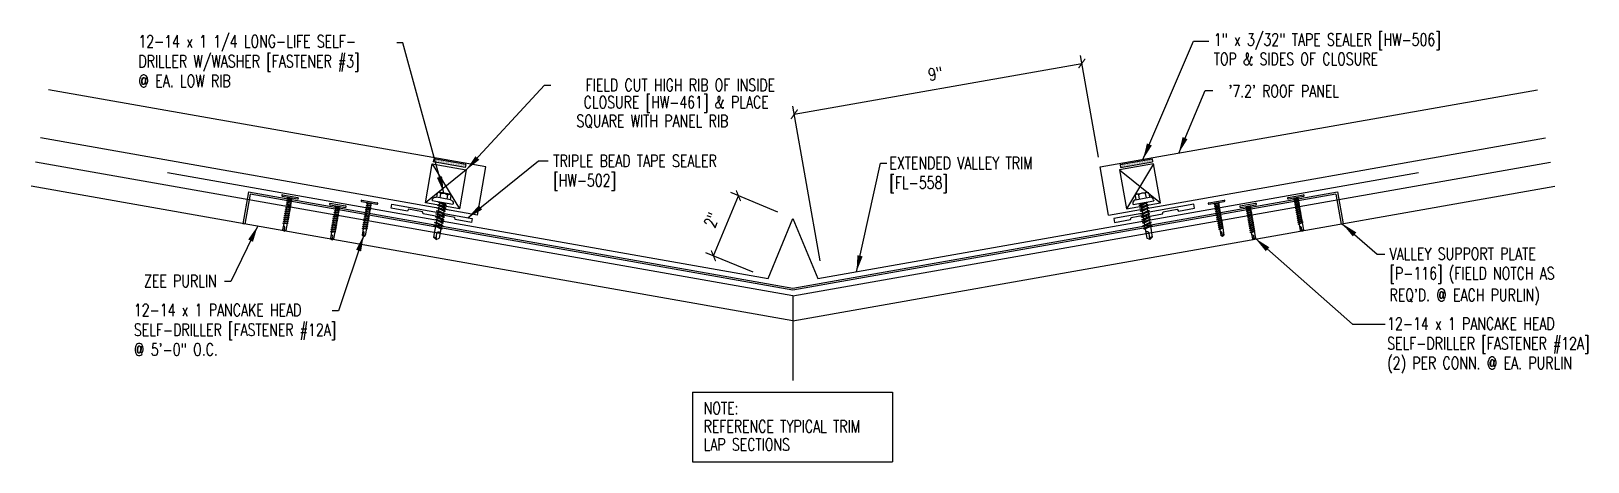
# Model space of a CAD drawing. Header units: inches. Extents: x -2 to 45.9, y 23.5 to 36.7.
import ezdxf
from ezdxf.enums import TextEntityAlignment as Align

# ---------------------------------------------------------------- set-up
doc = ezdxf.new("R2010")
doc.units = ezdxf.units.IN
doc.header["$MEASUREMENT"] = 0
for name, color, linetype in [('CLOSURE', 3, 'Continuous'), ('DIM', 2, 'Continuous'), ('FASTENER', 9, 'Continuous'), ('PANEL', 11, 'Continuous'), ('PURLIN', 1, 'Continuous'), ('SEALANT', 8, 'Continuous'), ('STLA', 12, 'Continuous'), ('TAPE', 8, 'Continuous'), ('TEXT', 2, 'Continuous'), ('TRIM', 6, 'Continuous')]:
    doc.layers.add(name, color=color, linetype=linetype)
doc.styles.add('TEXT', font='SIMPLEX', dxfattribs={"width": 0.75, "height": 6})
doc.styles.add('TEXT1', font='ROMANS.shx', dxfattribs={"width": 0.75, "height": 0.375})
doc.dimstyles.new('DETAIL', dxfattribs={"dimscale": 4, "dimtxt": 0.375, "dimasz": 0.0625, "dimexe": 0.0625, "dimexo": 0.125, "dimgap": 0.0625, "dimtad": 1, "dimdec": 4, "dimzin": 3, "dimdsep": 46, "dimlunit": 4, "dimtxsty": 'TEXT1', "dimblk": 'ARCHTICK', "dimcen": 0.0625, "dimclrd": 7, "dimclre": 7, "dimclrt": 2, "dimadec": 0, "dimazin": 0, "dimtfac": 0.59375, "dimtdec": 4, "dimtmove": 0, "dimatfit": 3, "dimfxl": 0, "dimfrac": 2, "dimtolj": 1, "dimtzin": 3, "dimarcsym": 0})
doc.dimstyles.new('DETAIL$7', dxfattribs={"dimscale": 4, "dimtxt": 6, "dimasz": 0.125, "dimexe": 0.0625, "dimexo": 0.125, "dimgap": 0.0625, "dimtad": 1, "dimdec": 5, "dimzin": 3, "dimdsep": 46, "dimlunit": 4, "dimtxsty": 'TEXT', "dimblk": 'ARCHTICK', "dimcen": 0.0625, "dimclrd": 7, "dimclre": 7, "dimclrt": 2, "dimadec": 0, "dimazin": 0, "dimtfac": 0.666667, "dimtdec": 5, "dimtmove": 0, "dimatfit": 3, "dimfxl": 0, "dimfrac": 2, "dimtolj": 1, "dimtzin": 3, "dimarcsym": 0})

# ---------------------------------------------------------------- blocks, each defined once
blk = doc.blocks.new('_ArchTick')
at = {"color": 0, "linetype": 'ByBlock', "const_width": 0.15}
blk.add_lwpolyline([(-0.5, -0.5), (0.5, 0.5)], dxfattribs=at)
blk = doc.blocks.new('*D5')
at = {"layer": 'DEFPOINTS', "color": 0}
for p in [(30.307, 35.727), (30.901, 32.36), (22.347, 29.17)]:
    blk.add_point(p, dxfattribs=at)
at = {"layer": 'DIM', "color": 7, "lineweight": -2}
for p, q in [((30.814, 32.852), (30.264, 35.973)), ((21.466, 34.167), (30.307, 35.727)), ((22.26, 29.662), (21.422, 34.414))]:
    blk.add_line(p, q, dxfattribs=at)
at = {"layer": 'DIM', "color": 7, "lineweight": -2, "xscale": 0.25, "yscale": 0.25, "zscale": 0.25}
for p, rotation in [((30.307, 35.727), 9.999999999998792), ((21.466, 34.167), 189.9999999999988)]:
    blk.add_blockref('_ArchTick', p, dxfattribs=dict(at, rotation=rotation))
at = {"layer": 'DIM', "color": 2, "insert": (25.804, 35.413), "char_height": 0.375, "attachment_point": 5, "rotation": 10, "style": 'TEXT1'}
blk.add_mtext('\\A1;9"', dxfattribs=at)
blk = doc.blocks.new('MB_TRTAP')
blk.add_lwpolyline([(-1.25, 0), (-0.74825, 0), (-0.71875, 0.0625), (-0.28125, 0.0625), (-0.25, 0), (0.25, 0), (0.28125, 0.0625), (0.71875, 0.0625), (0.74825, 0), (1.25, 0), (1.25, 0.125), (-1.25, 0.125)], close=True)
blk = doc.blocks.new('sd3')
at = {"layer": 'FASTENER'}
for p, q in [((-0.24, 0.082), (0.24, 0.082)), ((-0.24, 0.037), (0.24, 0.037)), ((-0.078, 0.008), (0.023, 0.037)), ((-0.058, -0.003), (-0.078, 0.008)), ((-0.058, -0.003), (0.08, 0.036)), ((-0.048, 0.037), (-0.048, 0.017)), ((0.05, 0.027), (0.05, -0.016)), ((-0.078, -0.052), (0.06, -0.013)), ((-0.058, -0.064), (-0.078, -0.052)), ((-0.078, -0.112), (0.06, -0.073)), ((-0.058, -0.124), (-0.078, -0.112)), ((-0.078, -0.172), (0.06, -0.133)), ((-0.058, -0.184), (-0.078, -0.172)), ((-0.078, -0.232), (0.06, -0.193)), ((-0.058, -0.244), (-0.078, -0.232)), ((-0.078, -0.292), (0.06, -0.253)), ((-0.058, -0.304), (-0.078, -0.292)), ((-0.078, -0.353), (0.06, -0.313)), ((-0.058, -0.364), (-0.078, -0.353)), ((-0.078, -0.413), (0.06, -0.373)), ((-0.058, -0.424), (-0.078, -0.413)), ((-0.078, -0.473), (0.06, -0.433)), ((-0.058, -0.484), (-0.078, -0.473)), ((-0.058, -0.064), (0.08, -0.024)), ((-0.058, -0.124), (0.08, -0.084)), ((-0.058, -0.184), (0.08, -0.144)), ((-0.058, -0.244), (0.08, -0.204)), ((-0.058, -0.304), (0.08, -0.264)), ((-0.058, -0.364), (0.08, -0.325)), ((-0.058, -0.424), (0.08, -0.385)), ((-0.058, -0.484), (0.08, -0.445)), ((-0.048, -0.001), (-0.048, -0.044)), ((-0.048, -0.061), (-0.048, -0.104)), ((-0.048, -0.121), (-0.048, -0.164)), ((-0.048, -0.181), (-0.048, -0.224)), ((-0.048, -0.241), (-0.048, -0.284)), ((-0.048, -0.301), (-0.048, -0.344)), ((-0.048, -0.361), (-0.048, -0.404)), ((-0.048, -0.421), (-0.048, -0.464)), ((0.05, -0.033), (0.05, -0.076)), ((0.05, -0.093), (0.05, -0.136)), ((0.05, -0.153), (0.05, -0.196)), ((0.05, -0.213), (0.05, -0.256)), ((0.05, -0.273), (0.05, -0.316)), ((0.05, -0.333), (0.05, -0.376)), ((0.05, -0.393), (0.05, -0.436)), ((0.05, -0.453), (0.05, -0.496)), ((0.08, -0.024), (0.06, -0.013)), ((0.08, -0.084), (0.06, -0.073)), ((0.08, -0.144), (0.06, -0.133)), ((0.08, -0.204), (0.06, -0.193)), ((0.08, -0.264), (0.06, -0.253)), ((0.08, -0.325), (0.06, -0.313)), ((0.08, -0.385), (0.06, -0.373)), ((0.08, -0.445), (0.06, -0.433)), ((-0.078, -0.533), (0.06, -0.493)), ((-0.058, -0.544), (-0.078, -0.533)), ((-0.078, -0.593), (0.06, -0.553)), ((-0.058, -0.604), (-0.078, -0.593)), ((-0.078, -0.653), (0.06, -0.614)), ((-0.058, -0.664), (-0.078, -0.653)), ((-0.078, -0.713), (0.06, -0.674)), ((-0.058, -0.724), (-0.078, -0.713)), ((-0.078, -0.773), (0.06, -0.734)), ((-0.058, -0.785), (-0.078, -0.773)), ((-0.058, -0.544), (0.08, -0.505)), ((-0.058, -0.604), (0.08, -0.565)), ((-0.058, -0.664), (0.08, -0.625)), ((-0.058, -0.724), (0.08, -0.685)), ((-0.058, -0.785), (0.08, -0.745)), ((-0.048, -0.481), (-0.048, -0.524)), ((-0.048, -0.541), (-0.048, -0.584)), ((-0.048, -0.601), (-0.048, -0.644)), ((-0.048, -0.662), (-0.048, -0.704)), ((-0.048, -0.722), (-0.048, -0.765)), ((-0.048, -0.782), (-0.048, -0.977)), ((0, -1.003), (0.009, -0.896)), ((0.05, -0.513), (0.05, -0.556)), ((0.05, -0.573), (0.05, -0.616)), ((0.05, -0.634), (0.05, -0.676)), ((0.05, -0.694), (0.05, -0.737)), ((0.05, -0.754), (0.05, -0.977)), ((0.08, -0.505), (0.06, -0.493)), ((0.08, -0.565), (0.06, -0.553)), ((0.08, -0.625), (0.06, -0.614)), ((0.08, -0.685), (0.06, -0.674)), ((0.08, -0.745), (0.06, -0.734)), ((0.001, -1.011), (-0.048, -0.977)), ((0.001, -1.011), (0.05, -0.977))]:
    blk.add_line(p, q, dxfattribs=at)
for centre, radius, start, end in [((-0.238, 0.06), 0.0227, 94.6639, 265.3361), ((0.238, 0.06), 0.0227, 274.6639, 85.3361), ((-0.025, -0.903), 0.0349, 11.1445, 130.906), ((0.032, -1.003), 0.032, 55.4585, 194.8454)]:
    blk.add_arc(centre, radius, start, end, dxfattribs=at)
blk = doc.blocks.new('FD-F12a')
at = {"layer": 'TEXT', "style": 'TEXT1', "width": 0.75}
for s, p in [('12-14 x 1 PANCAKE HEAD', (0.005, -0.041)), ('SELF-DRILLER [FASTENER #12A]', (0.005, -0.193))]:
    blk.add_text(s, height=0.09375, dxfattribs=at).set_placement(p)
blk.add_attdef('(QUANTITY)', (0.005, -0.344), '', height=0.0938, dxfattribs=at)
at = {"layer": 'TEXT', "style": 'TEXT1', "flags": 1}
for tag, p in [('Color', (0.055, -0.519)), ('Calc', (0.055, -0.519)), ('Opt1', (0.055, -0.519)), ('Opt2', (0.055, -0.519)), ('Opt3', (0.055, -0.519)), ('Description', (0.055, -0.519)), ('Multiple', (0.055, -0.519)), ('Part', (0.055, -0.519)), ('Spare1', (0.055, -0.707)), ('Spare2', (0.055, -0.707)), ('Spare3', (0.055, -0.707)), ('Spare4', (0.055, -0.707)), ('Spare5', (0.055, -0.707)), ('Spare6', (0.055, -0.707)), ('Spare7', (0.055, -0.707)), ('Spare8', (0.055, -0.707)), ('Spare9', (0.055, -0.707)), ('Spare10', (0.055, -0.707))]:
    blk.add_attdef(tag, p, '', height=0.0938, dxfattribs=at)
blk = doc.blocks.new('dsc-HW-502')
at = {"layer": 'TEXT', "style": 'TEXT1', "width": 0.75}
for s, p in [('TRIPLE BEAD TAPE SEALER', (0, 0)), ('[HW-502]', (0, -0.6))]:
    blk.add_text(s, height=0.375, dxfattribs=at).set_placement(p)
at = {"layer": 'TEXT', "style": 'TEXT1', "flags": 1}
for tag, p in [('COLOR', (0, -1.2)), ('CALC', (0, -1.2)), ('OPT1', (0, -1.2)), ('OPT2', (0, -1.2)), ('OPT3', (0, -1.2)), ('GAGE', (0, -1.2)), ('SHPLN', (0, -1.2)), ('PART', (0, -1.2)), ('DESCRIPTION', (0, -1.2)), ('MULTIPLE', (0, -1.2)), ('SPARE1', (0, -1.8)), ('SPARE2', (0, -1.8)), ('SPARE3', (0, -1.8)), ('SPARE4', (0, -1.8)), ('SPARE5', (0, -1.8)), ('SPARE6', (0, -1.8)), ('SPARE7', (0, -1.8)), ('SPARE8', (0, -1.8)), ('SPARE9', (0, -1.8)), ('SPARE10', (0, -1.8))]:
    blk.add_attdef(tag, p, '', height=0.375, dxfattribs=at)
blk = doc.blocks.new('*D6')
at = {"color": 7, "lineweight": -2}
for p, q in [((18.981, 29.818), (19.747, 31.666)), ((20.963, 31.162), (19.516, 31.761)), ((20.198, 29.314), (18.75, 29.913))]:
    blk.add_line(p, q, dxfattribs=at)
at = {"layer": 'DEFPOINTS', "color": 0}
for p in [(19.747, 31.666), (21.425, 30.97), (20.66, 29.122)]:
    blk.add_point(p, dxfattribs=at)
at = {"color": 7, "lineweight": -2, "xscale": 0.25, "yscale": 0.25, "zscale": 0.25}
for p, rotation in [((19.747, 31.666), 67.50000000000036), ((18.981, 29.818), 247.5000000000004)]:
    blk.add_blockref('_ArchTick', p, dxfattribs=dict(at, rotation=rotation))
at = {"color": 2, "insert": (18.927, 30.923), "char_height": 0.375, "attachment_point": 5, "rotation": 67.5, "style": 'TEXT1'}
blk.add_mtext('\\A1;2"', dxfattribs=at)
blk = doc.blocks.new('A$C4CD0181E')
at = {"layer": 'STLA'}
for p, q in [((-33.841, 12.94), (-34.014, 11.955)), ((-33.841, 12.94), (-17.099, 9.988)), ((-17.099, 9.988), (-0.357, 12.94)), ((-0.357, 12.94), (-0.184, 11.955)), ((-33.789, 12.867), (-33.952, 11.944)), ((-17.099, 9.924), (-33.789, 12.867)), ((-0.409, 12.867), (-17.099, 9.924)), ((-0.409, 12.867), (-0.246, 11.944)), ((-33.952, 11.944), (-34.014, 11.955)), ((-0.246, 11.944), (-0.184, 11.955))]:
    blk.add_line(p, q, dxfattribs=at)
blk = doc.blocks.new('A$C6938402A')
at = {"layer": 'TAPE'}
h = blk.add_hatch(dxfattribs=at)
h.set_pattern_fill('DOTS', color=256, scale=0.35, angle=270, style=0)
h.set_pattern_definition([(270, (-22.332364, -26.379487), (0.021875, -0.0109375), [0, -0.021875])])
h.paths.add_polyline_path([(-0.563, -0.04), (-0.547, -0.132), (0.438, 0.041), (0.422, 0.134)])
at = {"layer": 'SEALANT'}
for p, q in [((-0.563, -0.04), (0.422, 0.134)), ((-0.547, -0.132), (0.438, 0.041)), ((0.422, 0.134), (0.438, 0.041)), ((-0.563, -0.04), (-0.547, -0.132))]:
    blk.add_line(p, q, dxfattribs=at)
blk = doc.blocks.new('FD-F3')
at = {"layer": 'TEXT', "style": 'TEXT1', "width": 0.75}
for s, p in [('12-14 x 1 1/4 LONG-LIFE SELF-', (0.005, -0.041)), ('DRILLER W/WASHER [FASTENER #3]', (0.005, -0.193))]:
    blk.add_text(s, height=0.09375, dxfattribs=at).set_placement(p)
blk.add_attdef('(QUANTITY)', (0.005, -0.344), '', height=0.0938, dxfattribs=at)
blk = doc.blocks.new('A$C30686E82')
for p, q in [((-2.715, 0.761), (3.437, 0.761)), ((-2.715, 0.761), (-2.715, -1.379)), ((3.437, 0.761), (3.437, -1.379)), ((-2.715, -1.379), (3.437, -1.379))]:
    blk.add_line(p, q)
at = {"layer": 'TEXT', "style": 'TEXT1', "width": 0.75}
for s, p in [('NOTE:', (-2.368, 0.081)), ('REFERENCE TYPICAL TRIM', (-2.368, -0.477)), ('LAP SECTIONS', (-2.368, -1.035))]:
    blk.add_text(s, height=0.375, dxfattribs=at).set_placement(p)
blk = doc.blocks.new('fz2')
at = {"layer": 'FASTENER'}
for p, q in [((-0.324, 0.071), (-0.324, 0.037)), ((-0.324, 0.037), (0.324, 0.037)), ((-0.224, 0.171), (0.215, 0.171)), ((-0.215, 0.305), (-0.215, 0.171)), ((-0.161, 0.337), (0.161, 0.337)), ((-0.139, -0.016), (0.046, 0.037)), ((-0.107, 0.305), (-0.107, 0.171)), ((-0.104, -0.036), (0.139, 0.033)), ((-0.086, 0.037), (0.086, 0.037)), ((-0.086, 0.037), (-0.086, -0.001)), ((0.086, 0.037), (0.133, 0.037)), ((0.086, 0.018), (0.086, -0.042)), ((0.107, 0.305), (0.107, 0.171)), ((0.139, 0.033), (0.133, 0.037)), ((0.215, 0.305), (0.215, 0.171)), ((0.324, 0.071), (0.324, 0.037)), ((-0.104, -0.036), (-0.139, -0.016)), ((-0.139, -0.107), (0.104, -0.038)), ((-0.104, -0.127), (-0.139, -0.107)), ((-0.139, -0.198), (0.104, -0.128)), ((-0.104, -0.218), (-0.139, -0.198)), ((-0.139, -0.289), (0.104, -0.219)), ((-0.104, -0.309), (-0.139, -0.289)), ((-0.139, -0.38), (0.104, -0.31)), ((-0.104, -0.4), (-0.139, -0.38)), ((-0.139, -0.47), (0.104, -0.401)), ((-0.104, -0.491), (-0.139, -0.47)), ((-0.104, -0.127), (0.139, -0.058)), ((-0.104, -0.218), (0.139, -0.149)), ((-0.104, -0.309), (0.139, -0.239)), ((-0.104, -0.4), (0.139, -0.33)), ((-0.104, -0.491), (0.139, -0.421)), ((-0.086, -0.031), (-0.086, -0.092)), ((-0.086, -0.122), (-0.086, -0.183)), ((-0.086, -0.213), (-0.086, -0.274)), ((-0.086, -0.304), (-0.086, -0.364)), ((-0.086, -0.395), (-0.086, -0.455)), ((0.086, -0.073), (0.086, -0.133)), ((0.086, -0.164), (0.086, -0.224)), ((0.086, -0.255), (0.086, -0.315)), ((0.086, -0.345), (0.086, -0.406)), ((0.086, -0.436), (0.086, -0.497)), ((0.139, -0.058), (0.104, -0.038)), ((0.139, -0.149), (0.104, -0.128)), ((0.139, -0.239), (0.104, -0.219)), ((0.139, -0.33), (0.104, -0.31)), ((0.139, -0.421), (0.104, -0.401)), ((-0.139, -0.561), (0.104, -0.492)), ((-0.104, -0.581), (-0.139, -0.561)), ((-0.139, -0.652), (0.104, -0.583)), ((-0.104, -0.672), (-0.139, -0.652)), ((-0.139, -0.743), (0.104, -0.674)), ((-0.104, -0.763), (-0.139, -0.743)), ((-0.104, -0.581), (0.139, -0.512)), ((-0.104, -0.672), (0.139, -0.603)), ((-0.104, -0.763), (0.139, -0.694)), ((-0.086, -0.486), (-0.086, -0.546)), ((-0.086, -0.577), (-0.086, -0.637)), ((-0.086, -0.667), (-0.086, -0.728)), ((-0.086, -0.758), (-0.086, -1.05)), ((-0.002, -1.095), (0.014, -0.909)), ((0.086, -0.527), (0.086, -0.588)), ((0.086, -0.618), (0.086, -0.679)), ((0.086, -0.709), (0.086, -1.05)), ((0.139, -0.512), (0.104, -0.492)), ((0.139, -0.603), (0.104, -0.583)), ((0.139, -0.694), (0.104, -0.674)), ((0, -1.111), (-0.086, -1.05)), ((0, -1.111), (0.086, -1.05))]:
    blk.add_line(p, q, dxfattribs=at)
for centre, radius, start, end in [((-0.224, 0.071), 0.1, 90, 180), ((-0.161, 0.274), 0.0628, 29.8754, 150.1246), ((0, 0.141), 0.196, 56.9974, 123.0026), ((0.161, 0.274), 0.0628, 29.8754, 150.1246), ((0.224, 0.071), 0.1, 0, 90), ((-0.046, -0.921), 0.0615, 11.1445, 130.906), ((0.054, -1.097), 0.0563, 55.4585, 194.8454)]:
    blk.add_arc(centre, radius, start, end, dxfattribs=at)

msp = doc.modelspace()

# ---------------------------------------------------------------- linework, layer by layer
at = {"layer": 'CLOSURE'}
for p, q in [((10.12644, 31.45147), (10.33708, 32.64609)), ((10.33708, 32.64609), (11.38282, 32.4617)), ((10.33708, 32.64609), (11.17218, 31.26708)), ((32.51338, 32.64609), (31.46764, 32.4617)), ((32.51338, 32.64609), (31.67828, 31.26708)), ((32.72402, 31.45147), (32.51338, 32.64609)), ((11.38282, 32.4617), (10.12644, 31.45147)), ((11.38282, 32.4617), (11.17218, 31.26708)), ((31.46764, 32.4617), (31.67828, 31.26708)), ((31.46764, 32.4617), (32.72402, 31.45147)), ((11.17218, 31.26708), (10.12644, 31.45147)), ((31.67828, 31.26708), (32.72402, 31.45147))]:
    msp.add_line(p, q, dxfattribs=at)
at = {"layer": 'PANEL'}
for p, q in [((11.98244, 32.54763), (-1.4667, 34.91908)), ((30.86802, 32.54763), (44.31716, 34.91908)), ((11.72196, 31.07042), (-1.71358, 33.43947)), ((31.1285, 31.07042), (44.56404, 33.43947)), ((11.72196, 31.07042), (11.98244, 32.54763)), ((31.1285, 31.07042), (30.86802, 32.54763))]:
    msp.add_line(p, q, dxfattribs=at)
at = {"layer": 'PURLIN'}
for p, q in [((21.42523, 28.59411), (-1.86584, 32.70095)), ((21.42523, 28.59411), (44.7163, 32.70095)), ((21.42523, 27.82875), (-1.99673, 31.95867)), ((21.42523, 27.82875), (44.84719, 31.95867)), ((21.42523, 28.59411), (21.42523, 25.99298))]:
    msp.add_line(p, q, dxfattribs=at)
at = {"layer": 'TRIM'}
for p, q in [((2.19472, 32.37835), (20.65986, 29.12245)), ((22.1906, 29.12245), (40.65574, 32.37835)), ((20.65986, 29.12245), (21.42523, 30.97021)), ((21.42523, 30.97021), (22.1906, 29.12245))]:
    msp.add_line(p, q, dxfattribs=at)

# ---------------------------------------------------------------- block references
for name, p in [('A$C4CD0181E', (38.52424, 18.84329)), ('A$C30686E82', (21.04723, 24.87407))]:
    msp.add_blockref(name, p)
at = {"layer": 'FASTENER'}
for name, p, rotation in [('sd3', (5.9523, 31.57108), 350.0000000000005), ('fz2', (32.20635, 31.41129), 9.999999999999934), ('sd3', (36.89816, 31.57108), 10.00000000000012), ('sd3', (7.4217, 31.31199), 350.0000000000002), ('sd3', (8.39369, 31.41161), 350.0000000000001), ('sd3', (34.45677, 31.41161), 10.00000000000012), ('sd3', (35.42877, 31.31199), 10.00000000000012)]:
    msp.add_blockref(name, p, dxfattribs=dict(at, rotation=rotation))
at = {"layer": 'FASTENER', "xscale": -1, "rotation": 350.0000000000001}
msp.add_blockref('fz2', (10.64411, 31.41129), dxfattribs=at)
at = {"layer": 'SEALANT', "xscale": -1, "rotation": 350.0000000000001}
msp.add_blockref('MB_TRTAP', (10.30637, 31.06173), dxfattribs=at)
at = {"layer": 'SEALANT', "rotation": 10}
msp.add_blockref('MB_TRTAP', (32.54409, 31.06173), dxfattribs=at)
at = {"layer": 'TEXT', "xscale": 4, "yscale": 4, "zscale": 4}
for name, p, values in [('FD-F3', (1.28154, 36.37984), {'(QUANTITY)': '@ EA. LOW RIB'}), ('FD-F12a', (1.14316, 28.13282), {'(QUANTITY)': '@ 5\'-0" O.C.'}), ('FD-F12a', (39.67409, 27.71452), {'(QUANTITY)': '(2) PER CONN. @ EA. PURLIN'})]:
    msp.add_blockref(name, p, dxfattribs=at).add_auto_attribs(values)
at = {"layer": 'TEXT', "xscale": -1}
msp.add_blockref('A$C6938402A', (10.80524, 32.66217), dxfattribs=at)
at = {"layer": 'TEXT'}
for name, p in [('dsc-HW-502', (14.05527, 32.54813)), ('A$C6938402A', (32.04522, 32.66217))]:
    msp.add_blockref(name, p, dxfattribs=at)

# ---------------------------------------------------------------- texts
at = {"layer": 'TEXT', "style": 'TEXT1', "width": 0.75}
for s, p in [('1" x 3/32" TAPE SEALER [HW-506]', (34.36031, 36.27181)), ('TOP & SIDES OF CLOSURE', (34.36031, 35.6779)), ('EXTENDED VALLEY TRIM', (24.39119, 32.47976)), ('[FL-558]', (24.39119, 31.87976)), ('VALLEY SUPPORT PLATE', (39.76731, 29.69552)), ('[P-116] (FIELD NOTCH AS', (39.76731, 29.09552)), ("REQ'D. @ EACH PURLIN)", (39.76731, 28.42975))]:
    msp.add_text(s, height=0.375, dxfattribs=at).set_placement(p)
for s, p in [('FIELD CUT HIGH RIB OF INSIDE', (20.87279, 34.8773)), ("'7.2' ROOF PANEL", (38.21236, 34.68976)), ('CLOSURE [HW-461] & PLACE ', (20.87279, 34.35005)), ('SQUARE WITH PANEL RIB', (19.43399, 33.77398)), ('ZEE PURLIN', (3.70551, 28.85841))]:
    msp.add_text(s, height=0.375, dxfattribs=at).set_placement(p, align=Align.RIGHT)

# ---------------------------------------------------------------- dimensions: what is measured, and where the dimension line sits
dim = msp.add_aligned_dim(p1=(20.65986, 29.12245), p2=(21.42523, 30.97021), distance=1.8169, dimstyle='DETAIL')
dim.commit()
dim.dimension.update_dxf_attribs({"geometry": '*D6', "text_midpoint": (18.92676, 30.92271)})
at = {"layer": 'DIM'}
dim = msp.add_linear_dim(base=(30.30749, 35.72655), p1=(22.34682, 29.16987), p2=(30.90118, 32.35961), angle=10, text='9"', dimstyle='DETAIL', dxfattribs=at)
dim.commit()
dim.dimension.update_dxf_attribs({"geometry": '*D5', "text_midpoint": (25.80437, 35.41304)})

# ---------------------------------------------------------------- leaders
for points in [[(32.18691, 32.78019), (33.73781, 36.41425), (34.21551, 36.41425)], [(10.68969, 31.75801), (9.43174, 36.36176), (9.24708, 36.36176)], [(11.38192, 32.4566), (13.7882, 35.05849), (13.97917, 35.05849)], [(33.28439, 32.9737), (34.0997, 34.89521), (34.33131, 34.89521)], [(11.42875, 30.99075), (13.60065, 32.73548), (13.9026, 32.73548)], [(23.3792, 29.33203), (24.11501, 32.66749), (24.31444, 32.66749)], [(4.96817, 30.7365), (4.14765, 29.03661), (3.94879, 29.03661)], [(38.31474, 30.80682), (39.38385, 29.87196), (39.62087, 29.87196)], [(8.2275, 30.45537), (7.45731, 28.12806), (7.25845, 28.12806)], [(35.64145, 30.35266), (38.62538, 27.72109), (39.63035, 27.72109)]]:
    msp.add_leader(points, dimstyle='DETAIL$7')

doc.saveas('drawing.dxf')
